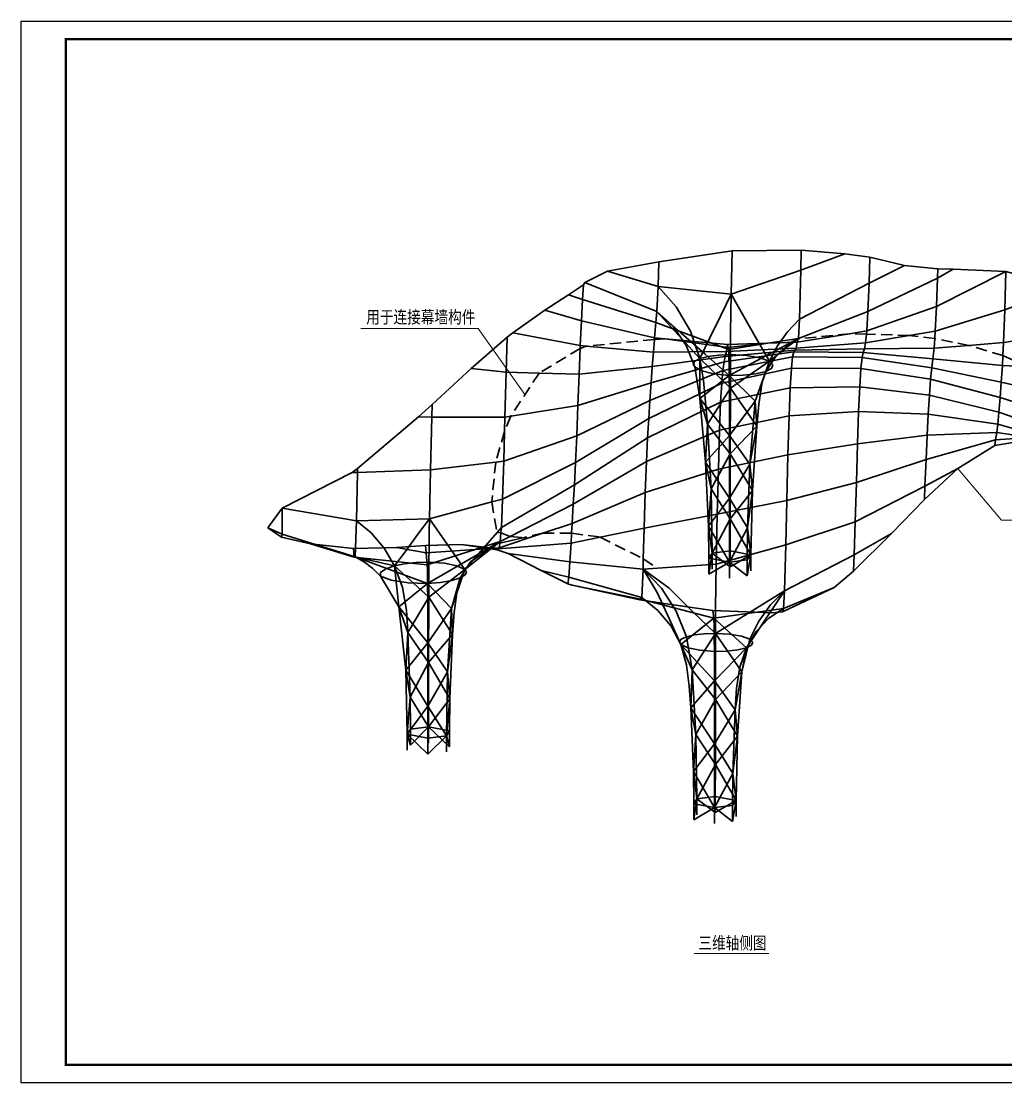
# Model space of a CAD drawing. Header units: millimetres. Extents: x -5285 to 713586, y 0 to 59400.
# Drawn here: x 268426 to 323542, y 0 to 59400 of the extents above; entities that cross this region are included whole.
import ezdxf
from ezdxf.enums import TextEntityAlignment as Align

# ---------------------------------------------------------------- set-up
doc = ezdxf.new("R2010")
doc.units = ezdxf.units.MM
doc.header["$LTSCALE"] = 1000
doc.linetypes.add('HIDDEN', pattern=[0.375, 0.25, -0.125])
for name, color, linetype, lineweight in [('BBEAM', 4, 'Continuous', 30), ('BEAM', 161, 'Continuous', 30), ('BL2', 60, 'Continuous', 30), ('TD-DIM', 7, 'Continuous', 15), ('TD-TEXT', 2, 'Continuous', 15)]:
    doc.layers.add(name, color=color, linetype=linetype, lineweight=lineweight)
doc.layers.add('PUB_TITLE', color=4, linetype='Continuous')
doc.styles.add('TITLE', font='simhei.ttf', dxfattribs={"width": 0.8})

# ---------------------------------------------------------------- blocks, each defined once
blk = doc.blocks.new('A$C6C48201D')
at = {"layer": 'PUB_TITLE'}
blk.add_lwpolyline([(0, -89100), (0, 0), (126150, 0), (126150, -89100)], close=True, dxfattribs=at)
at = {"layer": 'PUB_TITLE', "const_width": 210}
blk.add_lwpolyline([(3750, -87600), (124650, -87600), (124650, -1500), (3750, -1500)], close=True, dxfattribs=at)

msp = doc.modelspace()

# ---------------------------------------------------------------- linework, layer by layer
at = {"layer": 'BBEAM', "extrusion": (-2.68557e-17, 0.967579, 0.252567)}
for p, q in [((304118.6, 45928.4, -45490.5), (308217.1, 46545.6, -47158.9)), ((308164.1, 44132.8, -44218.9), (308217.1, 46545.6, -47158.9)), ((312087.7, 46590, -46683.2), (308217.1, 46545.6, -47158.9)), ((312059.9, 45462.6, -45104.6), (312087.7, 46590, -46683.2)), ((312059.9, 45462.6, -45104.6), (314530.3, 46384.9, -45645.5)), ((314530.3, 46384.9, -45645.5), (312087.7, 46590, -46683.2)), ((314530.3, 46384.9, -45645.5), (315934.4, 46204, -44716.7)), ((304118.6, 45928.4, -45490.5), (301238.5, 45411.6, -41693.7)), ((304073.5, 44563.8, -42812.1), (304118.6, 45928.4, -45490.5)), ((315890.4, 44742.1, -42131.8), (315934.4, 46204, -44716.7)), ((315934.4, 46204, -44716.7), (317878.6, 45723, -42504.9)), ((301238.5, 45411.6, -41693.7), (299985, 44778.8, -37089.4)), ((304073.5, 44563.8, -42812.1), (301238.5, 45411.6, -41693.7)), ((308164.1, 44132.8, -44218.9), (312059.9, 45462.6, -45104.6)), ((311994.6, 42724.6, -41425.7), (312059.9, 45462.6, -45104.6)), ((315890.4, 44742.1, -42131.8), (317878.6, 45723, -42504.9)), ((319740.7, 45536.6, -40099.4), (317878.6, 45723, -42504.9)), ((319655.6, 43430.2, -34920), (323541.5, 45395.8, -35636.4)), ((319720.9, 45017.1, -38899.2), (319740.7, 45536.6, -40099.4)), ((319720.9, 45017.1, -38899.2), (320588.3, 45532.7, -39039.1)), ((319740.7, 45536.6, -40099.4), (320588.3, 45532.7, -39039.1)), ((320588.3, 45532.7, -39039.1), (323541.5, 45395.8, -35636.4)), ((323486.2, 43249, -31806.5), (323541.5, 45395.8, -35636.4)), ((323541.5, 45395.8, -35636.4), (326780.9, 44500.1, -32522.4)), ((299906.9, 44653, -36377.9), (299071.4, 44093.8, -32606.2)), ((299852.4, 43831.9, -32921.7), (299906.9, 44653, -36377.9)), ((299906.9, 44653, -36377.9), (299985, 44778.8, -37089.4)), ((304008.2, 43161.5, -38784.6), (299985, 44778.8, -37089.4)), ((304008.2, 43161.5, -38784.6), (304073.5, 44563.8, -42812.1)), ((308164.1, 44132.8, -44218.9), (304073.5, 44563.8, -42812.1)), ((311994.6, 42724.6, -41425.7), (315890.4, 44742.1, -42131.8)), ((319720.9, 45017.1, -38899.2), (315825.1, 43151.1, -38153.6)), ((315890.4, 44742.1, -42131.8), (315825.1, 43151.1, -38153.6)), ((319720.9, 45017.1, -38899.2), (319655.6, 43430.2, -34920)), ((299071.4, 44093.8, -32606.2), (297738.2, 43240.3, -28034.3)), ((299852.4, 43831.9, -32921.7), (299071.4, 44093.8, -32606.2)), ((323486.2, 43249, -31806.5), (326780.9, 44500.1, -32522.4)), ((299852.4, 43831.9, -32921.7), (299787.1, 42643.9, -28838.3)), ((303943, 42543.8, -34552.3), (299852.4, 43831.9, -32921.7)), ((319655.6, 43430.2, -34920), (315759.9, 42077.7, -34040.3)), ((319655.6, 43430.2, -34920), (319590.4, 42057, -30884.9)), ((297738.2, 43240.3, -28034.3), (295937.4, 41967.3, -23423.9)), ((299787.1, 42643.9, -28838.3), (297738.2, 43240.3, -28034.3)), ((304008.2, 43161.5, -38784.6), (303943, 42543.8, -34552.3)), ((311929.3, 41651.3, -37312.4), (315825.1, 43151.1, -38153.6)), ((315825.1, 43151.1, -38153.6), (315759.9, 42077.7, -34040.3)), ((323486.2, 43249, -31806.5), (319590.4, 42057, -30884.9)), ((323486.2, 43249, -31806.5), (323420.9, 41414.6, -27891.8)), ((299787.1, 42643.9, -28838.3), (299721.9, 41245.7, -24809.8)), ((303877.7, 41677.9, -30384.8), (299787.1, 42643.9, -28838.3)), ((303943, 42543.8, -34552.3), (303877.7, 41677.9, -30384.8)), ((308033.5, 41033.9, -36240.8), (303943, 42543.8, -34552.3)), ((311929.3, 41651.3, -37312.4), (311994.6, 42724.6, -41425.7)), ((295621.4, 41716.8, -22725.2), (293614.6, 39969.5, -18837.5)), ((295566, 39765, -19508.4), (295621.4, 41716.8, -22725.2)), ((295621.4, 41716.8, -22725.2), (295937.4, 41967.3, -23423.9)), ((299721.9, 41245.7, -24809.8), (295937.4, 41967.3, -23423.9)), ((303870.7, 41592.6, -29935.9), (303812.4, 40882.5, -26198.9)), ((303877.7, 41677.9, -30384.8), (303870.7, 41592.6, -29935.9)), ((303877.7, 41677.9, -30384.8), (304481.3, 41623.4, -30590)), ((308008.3, 41139.8, -34516.2), (304481.3, 41623.4, -30590)), ((304481.3, 41623.4, -30590), (307968.3, 41308, -31775.7)), ((311929.3, 41651.3, -37312.4), (311442.4, 41574.1, -37178.4)), ((314785.9, 41916.8, -33774.1), (311864.1, 41433.9, -32975.6)), ((311920, 41620.2, -36692.8), (311864.1, 41433.9, -32975.6)), ((311929.3, 41651.3, -37312.4), (311920, 41620.2, -36692.8)), ((315759.9, 42077.7, -34040.3), (314785.9, 41916.8, -33774.1)), ((315741.2, 41887, -32834.8), (315694.6, 41410, -29821)), ((318129.5, 41814.4, -30485.9), (315694.6, 41410, -29821)), ((315759.9, 42077.7, -34040.3), (315741.2, 41887, -32834.8)), ((319590.4, 42057, -30884.9), (318129.5, 41814.4, -30485.9)), ((319562.4, 41651.9, -29107.7), (319525.1, 41111.7, -26738.1)), ((319590.4, 42057, -30884.9), (319562.4, 41651.9, -29107.7)), ((327316.7, 42028, -28964.4), (323420.9, 41414.6, -27891.8)), ((299715.2, 41083.2, -24404.7), (299656.6, 39650.2, -20832.7)), ((299721.9, 41245.7, -24809.8), (299715.2, 41083.2, -24404.7)), ((300046.3, 41216.9, -24919.9), (299721.9, 41245.7, -24809.8)), ((303812.4, 40882.5, -26198.9), (300046.3, 41216.9, -24919.9)), ((311733.5, 40991.3, -24304.1), (307837.8, 40646, -23161.5)), ((307968.3, 41308, -31775.7), (307903, 40921.8, -27483)), ((311798.8, 41106.7, -28667.5), (307903, 40921.8, -27483)), ((311864.1, 41433.9, -32975.6), (307968.3, 41308, -31775.7)), ((308008.3, 41139.8, -34516.2), (307968.3, 41308, -31775.7)), ((308008.3, 41139.8, -34516.2), (310227.9, 41381.6, -36844.4)), ((308033.5, 41033.9, -36240.8), (308008.3, 41139.8, -34516.2)), ((310227.9, 41381.6, -36844.4), (308033.5, 41033.9, -36240.8)), ((311442.4, 41574.1, -37178.4), (310227.9, 41381.6, -36844.4)), ((311733.5, 40991.3, -24304.1), (311668.3, 40901.8, -19933.9)), ((311798.8, 41106.7, -28667.5), (311733.5, 40991.3, -24304.1)), ((315629.3, 41066, -25517.3), (311733.5, 40991.3, -24304.1)), ((311864.1, 41433.9, -32975.6), (311798.8, 41106.7, -28667.5)), ((315694.6, 41410, -29821), (311798.8, 41106.7, -28667.5)), ((315629.3, 41066, -25517.3), (315564.1, 40861.7, -21177.1)), ((315694.6, 41410, -29821), (315629.3, 41066, -25517.3)), ((319525.1, 41111.7, -26738.1), (315629.3, 41066, -25517.3)), ((319525.1, 41111.7, -26738.1), (319459.8, 40511.1, -22501.4)), ((321473, 41263.2, -27314.9), (319525.1, 41111.7, -26738.1)), ((323420.9, 41414.6, -27891.8), (321473, 41263.2, -27314.9)), ((323420.9, 41414.6, -27891.8), (323383.6, 40688.1, -25570.8)), ((303812.4, 40882.5, -26198.9), (303747.2, 40077.1, -22015.6)), ((303747.2, 40077.1, -22015.6), (307837.8, 40646, -23161.5)), ((303812.4, 40882.5, -26198.9), (307903, 40921.8, -27483)), ((307707.2, 39847.9, -14582.8), (311603, 40622.5, -15613.3)), ((311668.3, 40901.8, -19933.9), (307772.5, 40333.2, -18849.6)), ((307837.8, 40646, -23161.5), (307772.5, 40333.2, -18849.6)), ((307903, 40921.8, -27483), (307837.8, 40646, -23161.5)), ((311603, 40622.5, -15613.3), (311537.7, 39982.5, -11386.8)), ((311603, 40622.5, -15613.3), (311668.3, 40901.8, -19933.9)), ((311603, 40622.5, -15613.3), (315498.8, 40574.7, -16858.5)), ((315564.1, 40861.7, -21177.1), (311668.3, 40901.8, -19933.9)), ((315498.8, 40574.7, -16858.5), (315433.5, 39967.2, -12623.6)), ((315498.8, 40574.7, -16858.5), (315564.1, 40861.7, -21177.1)), ((315498.8, 40574.7, -16858.5), (319394.6, 40014.2, -18237.5)), ((319459.8, 40511.1, -22501.4), (315564.1, 40861.7, -21177.1)), ((319394.6, 40014.2, -18237.5), (319459.8, 40511.1, -22501.4)), ((323355.6, 40143.2, -23830.1), (319459.8, 40511.1, -22501.4)), ((323383.6, 40688.1, -25570.8), (323355.6, 40143.2, -23830.1)), ((291425.6, 37958, -15332.5), (293614.6, 39969.5, -18837.5)), ((295566, 39765, -19508.4), (293614.6, 39969.5, -18837.5)), ((303747.2, 40077.1, -22015.6), (299656.6, 39650.2, -20832.7)), ((303616.6, 38169.5, -13726.5), (307707.2, 39847.9, -14582.8)), ((303681.9, 39162.1, -17860.9), (307772.5, 40333.2, -18849.6)), ((303747.2, 40077.1, -22015.6), (303681.9, 39162.1, -17860.9)), ((311537.7, 39982.5, -11386.8), (307642, 39143, -10373.3)), ((307707.2, 39847.9, -14582.8), (307642, 39143, -10373.3)), ((307707.2, 39847.9, -14582.8), (307772.5, 40333.2, -18849.6)), ((311537.7, 39982.5, -11386.8), (311472.5, 38888.2, -7279)), ((315433.5, 39967.2, -12623.6), (311537.7, 39982.5, -11386.8)), ((315433.5, 39967.2, -12623.6), (315368.3, 38945, -8496.9)), ((319329.3, 39378.8, -14009.9), (315433.5, 39967.2, -12623.6)), ((319394.6, 40014.2, -18237.5), (319329.3, 39378.8, -14009.9)), ((319394.6, 40014.2, -18237.5), (323290.4, 39195.2, -19684)), ((323290.4, 39195.2, -19684), (323355.6, 40143.2, -23830.1)), ((324816.6, 40059.2, -24314.3), (323355.6, 40143.2, -23830.1)), ((295566, 39765, -19508.4), (295500.8, 37252.8, -15770.6)), ((295566, 39765, -19508.4), (297412.5, 39713.2, -20106.2)), ((297412.5, 39713.2, -20106.2), (299656.6, 39650.2, -20832.7)), ((299656.6, 39650.2, -20832.7), (299591.3, 37897.5, -16896.7)), ((319329.3, 39378.8, -14009.9), (319264.1, 38479.7, -9851)), ((323225.1, 38345.1, -15512.4), (319329.3, 39378.8, -14009.9)), ((303681.9, 39162.1, -17860.9), (299591.3, 37897.5, -16896.7)), ((303551.4, 37174.6, -9592.7), (307642, 39143, -10373.3)), ((303681.9, 39162.1, -17860.9), (303616.6, 38169.5, -13726.5)), ((307642, 39143, -10373.3), (307576.7, 38080.3, -6257.1)), ((311472.5, 38888.2, -7279), (307576.7, 38080.3, -6257.1)), ((311472.5, 38888.2, -7279), (311409.8, 37312.5, -3472.5)), ((315368.3, 38945, -8496.9), (311472.5, 38888.2, -7279)), ((315368.3, 38945, -8496.9), (315305.6, 37556.7, -4641.5)), ((319264.1, 38479.7, -9851), (315368.3, 38945, -8496.9)), ((323290.4, 39195.2, -19684), (323225.1, 38345.1, -15512.4)), ((323290.4, 39195.2, -19684), (327186.2, 38339.4, -21140.2)), ((303616.6, 38169.5, -13726.5), (299526.1, 36197.7, -12946.9)), ((303486.1, 36093.3, -5481.4), (307576.7, 38080.3, -6257.1)), ((303616.6, 38169.5, -13726.5), (303551.4, 37174.6, -9592.7)), ((307514, 36511.9, -2448.7), (307576.7, 38080.3, -6257.1)), ((319264.1, 38479.7, -9851), (319201.4, 37420.9, -5909.6)), ((323159.8, 37520.9, -11334.1), (319264.1, 38479.7, -9851)), ((323225.1, 38345.1, -15512.4), (323159.8, 37520.9, -11334.1)), ((327120.9, 37080.5, -17075.3), (323225.1, 38345.1, -15512.4)), ((291425.6, 37958, -15332.5), (290673.3, 37264.3, -14240.1)), ((291410.2, 37246, -14478), (291425.6, 37958, -15332.5)), ((295826.1, 37304.1, -15860.2), (299591.3, 37897.5, -16896.7)), ((299526.1, 36197.7, -12946.9), (299591.3, 37897.5, -16896.7)), ((315305.6, 37556.7, -4641.5), (311409.8, 37312.5, -3472.5)), ((315305.6, 37556.7, -4641.5), (315243, 35755.1, -893.9)), ((319201.4, 37420.9, -5909.6), (315305.6, 37556.7, -4641.5)), ((323159.8, 37520.9, -11334.1), (323097.2, 36859.9, -7288.8)), ((327055.6, 36146.3, -12925.6), (323159.8, 37520.9, -11334.1)), ((287259.1, 34366, -9864.2), (290673.3, 37264.3, -14240.1)), ((291410.2, 37246, -14478), (290673.3, 37264.3, -14240.1)), ((291344.9, 34300.8, -10853.3), (291410.2, 37246, -14478)), ((291410.2, 37246, -14478), (295500.8, 37252.8, -15770.6)), ((295479.4, 36445.8, -14542.7), (295500.8, 37252.8, -15770.6)), ((295500.8, 37252.8, -15770.6), (295826.1, 37304.1, -15860.2)), ((303551.4, 37174.6, -9592.7), (299460.8, 34710.8, -8941.5)), ((303551.4, 37174.6, -9592.7), (303486.1, 36093.3, -5481.4)), ((311409.8, 37312.5, -3472.5), (307514, 36511.9, -2448.7)), ((311409.8, 37312.5, -3472.5), (311347.2, 35144.6, 179.4)), ((319201.4, 37420.9, -5909.6), (319138.7, 36228.6, -2003.1)), ((323097.2, 36859.9, -7288.8), (319201.4, 37420.9, -5909.6)), ((323097.2, 36859.9, -7288.8), (323034.5, 36383.3, -3195.4)), ((326993, 35730.8, -8816.3), (323097.2, 36859.9, -7288.8)), ((295435.5, 34788.3, -12020.4), (295479.4, 36445.8, -14542.7)), ((303423.5, 34758.7, -1612), (307514, 36511.9, -2448.7)), ((307451.4, 34325.9, 1198.4), (307514, 36511.9, -2448.7)), ((323034.5, 36383.3, -3195.4), (319138.7, 36228.6, -2003.1)), ((323034.5, 36383.3, -3195.4), (322971.9, 35968.2, 914)), ((326930.3, 35801.2, -4580.1), (323034.5, 36383.3, -3195.4)), ((295435.5, 34788.3, -12020.4), (299526.1, 36197.7, -12946.9)), ((303486.1, 36093.3, -5481.4), (299395.5, 33459, -4874.7)), ((299526.1, 36197.7, -12946.9), (299460.8, 34710.8, -8941.5)), ((303486.1, 36093.3, -5481.4), (303423.5, 34758.7, -1612)), ((315243, 35755.1, -893.9), (311347.2, 35144.6, 179.4)), ((315243, 35755.1, -893.9), (315180.3, 33582.5, 2756.7)), ((319138.7, 36228.6, -2003.1), (315243, 35755.1, -893.9)), ((319138.7, 36228.6, -2003.1), (319076.1, 34878.2, 1862.2)), ((322971.9, 35968.2, 914), (319076.1, 34878.2, 1862.2)), ((322938.4, 35664.2, 3086.8), (320858.8, 34366.3, 5362.4)), ((322938.4, 35664.2, 3086.8), (326044.5, 36191.4)), ((322971.9, 35968.2, 914), (322938.4, 35664.2, 3086.8)), ((322971.9, 35968.2, 914), (326044.5, 36191.4)), ((311347.2, 35144.6, 179.4), (307451.4, 34325.9, 1198.4)), ((311347.2, 35144.6, 179.4), (311284.5, 32586.4, 3729.4)), ((291344.9, 34300.8, -10853.3), (294992.7, 34735.5, -11894.1)), ((294992.7, 34735.5, -11894.1), (295435.5, 34788.3, -12020.4)), ((295435.5, 34788.3, -12020.4), (295370.2, 32664.4, -8181.3)), ((295370.2, 32664.4, -8181.3), (299460.8, 34710.8, -8941.5)), ((303423.5, 34758.7, -1612), (299332.9, 32378.1, -939.1)), ((299460.8, 34710.8, -8941.5), (299395.5, 33459, -4874.7)), ((303423.5, 34758.7, -1612), (303360.8, 33027.9, 2154)), ((319076.1, 34878.2, 1862.2), (315180.3, 33582.5, 2756.7)), ((319076.1, 34878.2, 1862.2), (319013.4, 33381.5, 5689.3)), ((286956.3, 34140.9, -9506.3), (283028.2, 32153.8, -4409.2)), ((286956.3, 34140.9, -9506.3), (287259.1, 34366, -9864.2)), ((287254.3, 34149.3, -9598.5), (286956.3, 34140.9, -9506.3)), ((287189.1, 31444.8, -5910.9), (287254.3, 34149.3, -9598.5)), ((287254.3, 34149.3, -9598.5), (287259.1, 34366, -9864.2)), ((287254.3, 34149.3, -9598.5), (291344.9, 34300.8, -10853.3)), ((291279.7, 31549.6, -7177.9), (291344.9, 34300.8, -10853.3)), ((303360.8, 33027.9, 2154), (307451.4, 34325.9, 1198.4)), ((307388.7, 31815.7, 4761), (307451.4, 34325.9, 1198.4)), ((318982.6, 32642.7, 7570.9), (320858.8, 34366.3, 5362.4)), ((319013.4, 33381.5, 5689.3), (320858.8, 34366.3, 5362.4)), ((295305, 31065.7, -4205), (299395.5, 33459, -4874.7)), ((299395.5, 33459, -4874.7), (299332.9, 32378.1, -939.1)), ((315180.3, 33582.5, 2756.7), (311284.5, 32586.4, 3729.4)), ((315180.3, 33582.5, 2756.7), (315117.7, 31391.3, 6402.5)), ((319013.4, 33381.5, 5689.3), (315117.7, 31391.3, 6402.5)), ((319013.4, 33381.5, 5689.3), (318982.6, 32642.7, 7570.9)), ((303360.8, 33027.9, 2154), (299270.2, 31303.9, 2998.3)), ((303360.8, 33027.9, 2154), (303298.2, 31041.2, 5853.2)), ((283028.2, 32153.8, -4409.2), (282230, 31061.6, -68.9)), ((283028.2, 32153.8, -4409.2), (283033.2, 30702.5, -416.8)), ((287189.1, 31444.8, -5910.9), (283028.2, 32153.8, -4409.2)), ((291279.7, 31549.6, -7177.9), (294765.3, 32499.5, -8032.9)), ((294765.3, 32499.5, -8032.9), (295370.2, 32664.4, -8181.3)), ((295370.2, 32664.4, -8181.3), (295305, 31065.7, -4205)), ((295804.2, 30568.8, -294.8), (299332.9, 32378.1, -939.1)), ((299332.9, 32378.1, -939.1), (299270.2, 31303.9, 2998.3)), ((311284.5, 32586.4, 3729.4), (307388.7, 31815.7, 4761)), ((311284.5, 32586.4, 3729.4), (311221.9, 30103.1, 7299)), ((318982.6, 32642.7, 7570.9), (317143.3, 30729.1, 9786.7)), ((291279.7, 31549.6, -7177.9), (287189.1, 31444.8, -5910.9)), ((303298.2, 31041.2, 5853.2), (307388.7, 31815.7, 4761)), ((307326.1, 29013.8, 8247.4), (307388.7, 31815.7, 4761)), ((283033.2, 30702.5, -416.8), (282230, 31061.6, -68.9)), ((283003.2, 30528.8, 1561.3), (282230, 31061.6, -68.9)), ((287123.8, 29422.5, -2045.2), (287189.1, 31444.8, -5910.9)), ((295282.2, 30780.8, -2748.7), (295305, 31065.7, -4205)), ((297634, 30758.7, 3373.8), (299270.2, 31303.9, 2998.3)), ((299270.2, 31303.9, 2998.3), (299238.9, 30750.7, 4962.8)), ((303298.2, 31041.2, 5853.2), (300843.8, 30535, 6497.7)), ((303251.2, 29310.8, 8564.8), (303298.2, 31041.2, 5853.2)), ((315117.7, 31391.3, 6402.5), (311221.9, 30103.1, 7299)), ((315117.7, 31391.3, 6402.5), (315055, 29542.8, 10137.8)), ((283033.2, 30702.5, -416.8), (283003.2, 30528.8, 1561.3)), ((283003.2, 30528.8, 1561.3), (284618, 30152.7, 3136.2)), ((287123.8, 29422.5, -2045.2), (283033.2, 30702.5, -416.8)), ((295179.7, 29940.9, 3936.9), (297634, 30758.7, 3373.8)), ((296518.6, 30497.8, 2199.8), (295226.6, 30195.7, 840.1)), ((295242.3, 30280.7, -192.2), (295282.2, 30780.8, -2748.7)), ((295242.3, 30280.7, -192.2), (295804.2, 30568.8, -294.8)), ((299238.9, 30750.7, 4962.8), (299207.6, 30197.5, 6927.3)), ((300843.8, 30535, 6497.7), (299207.6, 30197.5, 6927.3)), ((315015.8, 28627.5, 12538.5), (317143.3, 30729.1, 9786.7)), ((315055, 29542.8, 10137.8), (317143.3, 30729.1, 9786.7)), ((287061.2, 29414.7, 2170.5), (284618, 30152.7, 3136.2)), ((287030.8, 29903.4, 4340), (284618, 30152.7, 3136.2)), ((287030.8, 29903.4, 4340), (289442.4, 29951, 5755)), ((287061.2, 29414.7, 2170.5), (287030.8, 29903.4, 4340)), ((291063.7, 30071.1, 6973), (289442.4, 29951, 5755)), ((291089.1, 29660.5, 5158.1), (289442.4, 29951, 5755)), ((291063.7, 30071.1, 6973), (293079.2, 30128, 8848.3)), ((291089.1, 29660.5, 5158.1), (291063.7, 30071.1, 6973)), ((291089.1, 29660.5, 5158.1), (295179.7, 29940.9, 3936.9)), ((295242.3, 30280.7, -192.2), (291151.7, 28989.7, 765.2)), ((295117, 29877, 8138), (293079.2, 30128, 8848.3)), ((295071.2, 29822.1, 11209.1), (293079.2, 30128, 8848.3)), ((295117, 29877, 8138), (295071.2, 29822.1, 11209.1)), ((295071.2, 29822.1, 11209.1), (295690.2, 29614, 12085.9)), ((295117, 29877, 8138), (299207.6, 30197.5, 6927.3)), ((295179.7, 29940.9, 3936.9), (295117, 29877, 8138)), ((295226.6, 30195.7, 840.1), (295179.7, 29940.9, 3936.9)), ((295242.3, 30280.7, -192.2), (295226.6, 30195.7, 840.1)), ((299207.6, 30197.5, 6927.3), (299144.9, 29142.4, 10869.7)), ((307326.1, 29013.8, 8247.4), (311221.9, 30103.1, 7299)), ((311159.2, 27529.5, 10845), (311221.9, 30103.1, 7299)), ((287123.8, 29422.5, -2045.2), (287061.2, 29414.7, 2170.5)), ((291151.7, 28989.7, 765.2), (287061.2, 29414.7, 2170.5)), ((291151.7, 28989.7, 765.2), (291089.1, 29660.5, 5158.1)), ((299144.9, 29142.4, 10869.7), (295690.2, 29614, 12085.9)), ((297534.9, 28658, 15450.7), (295690.2, 29614, 12085.9)), ((299144.9, 29142.4, 10869.7), (299082.3, 28283, 14863.1)), ((303235.5, 28734, 9468.7), (299144.9, 29142.4, 10869.7)), ((303235.5, 28734, 9468.7), (303251.2, 29310.8, 8564.8)), ((311159.2, 27529.5, 10845), (315055, 29542.8, 10137.8)), ((315055, 29542.8, 10137.8), (315015.8, 28627.5, 12538.5)), ((299082.3, 28283, 14863.1), (297534.9, 28658, 15450.7)), ((299025.2, 27913, 18607.8), (297534.9, 28658, 15450.7)), ((303235.5, 28734, 9468.7), (303172.9, 27149.8, 13273)), ((303235.5, 28734, 9468.7), (304053.6, 28790, 9224.5)), ((304053.6, 28790, 9224.5), (307326.1, 29013.8, 8247.4)), ((313940.1, 27715.5, 14211.6), (315015.8, 28627.5, 12538.5)), ((299082.3, 28283, 14863.1), (299025.2, 27913, 18607.8)), ((303172.9, 27149.8, 13273), (299082.3, 28283, 14863.1)), ((299272.5, 27834.9, 18883.9), (299025.2, 27913, 18607.8)), ((303110.2, 27060.3, 17467.4), (299272.5, 27834.9, 18883.9)), ((303058.6, 27029.1, 20934.6), (299272.5, 27834.9, 18883.9)), ((313940.1, 27715.5, 14211.6), (311039, 26355.6, 18631.9)), ((311096.6, 26540.8, 14804.7), (313940.1, 27715.5, 14211.6)), ((311159.2, 27529.5, 10845), (311096.6, 26540.8, 14804.7)), ((303110.2, 27060.3, 17467.4), (303058.6, 27029.1, 20934.6)), ((303058.6, 27029.1, 20934.6), (304542.6, 26790.6, 21141.7)), ((303172.9, 27149.8, 13273), (303110.2, 27060.3, 17467.4)), ((307200.8, 25992.7, 15894.3), (303110.2, 27060.3, 17467.4)), ((307138.1, 26433.3, 20227.1), (304542.6, 26790.6, 21141.7)), ((304542.6, 26790.6, 21141.7), (307128.6, 26433.7, 20868.1)), ((307138.1, 26433.3, 20227.1), (307128.6, 26433.7, 20868.1)), ((310445, 26291.3, 19143.7), (307128.6, 26433.7, 20868.1)), ((307138.1, 26433.3, 20227.1), (310445, 26291.3, 19143.7)), ((307200.8, 25992.7, 15894.3), (307138.1, 26433.3, 20227.1)), ((307200.8, 25992.7, 15894.3), (311096.6, 26540.8, 14804.7)), ((310445, 26291.3, 19143.7), (311039, 26355.6, 18631.9)), ((311096.6, 26540.8, 14804.7), (311039, 26355.6, 18631.9))]:
    msp.add_line(p, q, dxfattribs=at)
at = {"layer": 'BBEAM', "linetype": 'HIDDEN', "ltscale": 2.5, "extrusion": (-2.68557e-17, 0.967579, 0.252567)}
for p, q in [((303870.7, 41592.6, -29935.9), (300046.3, 41216.9, -24919.9)), ((304481.3, 41623.4, -30590), (303870.7, 41592.6, -29935.9)), ((311920, 41620.2, -36692.8), (311442.4, 41574.1, -37178.4)), ((314785.9, 41916.8, -33774.1), (311920, 41620.2, -36692.8)), ((315741.2, 41887, -32834.8), (314785.9, 41916.8, -33774.1)), ((318129.5, 41814.4, -30485.9), (315741.2, 41887, -32834.8)), ((319562.4, 41651.9, -29107.7), (318129.5, 41814.4, -30485.9)), ((321473, 41263.2, -27314.9), (319562.4, 41651.9, -29107.7)), ((299715.2, 41083.2, -24404.7), (297412.5, 39713.2, -20106.2)), ((300046.3, 41216.9, -24919.9), (299715.2, 41083.2, -24404.7)), ((323383.6, 40688.1, -25570.8), (321473, 41263.2, -27314.9)), ((324816.6, 40059.2, -24314.3), (323383.6, 40688.1, -25570.8)), ((297412.5, 39713.2, -20106.2), (295826.1, 37304.1, -15860.2)), ((295826.1, 37304.1, -15860.2), (295479.4, 36445.8, -14542.7)), ((295479.4, 36445.8, -14542.7), (294992.7, 34735.5, -11894.1)), ((294992.7, 34735.5, -11894.1), (294765.3, 32499.5, -8032.9)), ((294765.3, 32499.5, -8032.9), (295063.6, 30788.4, -4201.1)), ((295063.6, 30788.4, -4201.1), (295282.2, 30780.8, -2748.7)), ((295282.2, 30780.8, -2748.7), (295804.2, 30568.8, -294.8)), ((295804.2, 30568.8, -294.8), (296518.6, 30497.8, 2199.8)), ((297634, 30758.7, 3373.8), (296518.6, 30497.8, 2199.8)), ((297634, 30758.7, 3373.8), (299238.9, 30750.7, 4962.8)), ((299238.9, 30750.7, 4962.8), (300843.8, 30535, 6497.7)), ((300843.8, 30535, 6497.7), (303251.2, 29310.8, 8564.8)), ((303251.2, 29310.8, 8564.8), (304053.6, 28790, 9224.5))]:
    msp.add_line(p, q, dxfattribs=at)
at = {"layer": 'BEAM', "extrusion": (-2.68557e-17, 0.967579, 0.252567)}
for p, q in [((305098.8, 43423.3, -42320.4), (304073.5, 44563.8, -42812.1)), ((308164.1, 44132.8, -44218.9), (308150.5, 43094.5, -43575.7)), ((305897.6, 42048.6, -42064.2), (305098.8, 43423.3, -42320.4)), ((304008.2, 43161.5, -38784.6), (304938.4, 42304.8, -39302.6)), ((308139.6, 41953.9, -43138.6), (308150.5, 43094.5, -43575.7)), ((305654.8, 41254.3, -39803.4), (304938.4, 42304.8, -39302.6)), ((311994.6, 42724.6, -41425.7), (311323.7, 42023.9, -41396.3)), ((306421.9, 40525.8, -42058), (305897.6, 42048.6, -42064.2)), ((308131.7, 40751.6, -42923), (308139.6, 41953.9, -43138.6)), ((311323.7, 42023.9, -41396.3), (310756.7, 41236.7, -41422.4)), ((311929.3, 41651.3, -37312.4), (311221.6, 41188.7, -38017.1)), ((306126.8, 40057.8, -40265.1), (305654.8, 41254.3, -39803.4)), ((308043.8, 40648.4, -37030.5), (308033.5, 41033.9, -36240.8)), ((310306, 40381, -41503.2), (310756.7, 41236.7, -41422.4)), ((310607, 40567.7, -38686.4), (311221.6, 41188.7, -38017.1)), ((306421.9, 40525.8, -42058), (306622.1, 39305.2, -42222.5)), ((308052.7, 40159.2, -37760.4), (308043.8, 40648.4, -37030.5)), ((308131.7, 40751.6, -42923), (308125.9, 38862.6, -43024.2)), ((310103.2, 39806.1, -39300.8), (310607, 40567.7, -38686.4)), ((306126.8, 40057.8, -40265.1), (306411.9, 38286.6, -40817.7)), ((308060.2, 39575.4, -38417.2), (308052.7, 40159.2, -37760.4)), ((310103.2, 39806.1, -39300.8), (309514.5, 38131.6, -40223.7)), ((310306, 40381, -41503.2), (309907.7, 39194.1, -41686.9)), ((306739.5, 38082.5, -42451.3), (306622.1, 39305.2, -42222.5)), ((308060.2, 39575.4, -38417.2), (308068.3, 38573.6, -39222.6)), ((308125.9, 38862.6, -43024.2), (308120.6, 35189.6, -43628.8)), ((309907.7, 39194.1, -41686.9), (309721.4, 37969.3, -41947.7)), ((306411.9, 38286.6, -40817.7), (306739.6, 34725.5, -41850.9)), ((306839.9, 36860.7, -42692.9), (306739.5, 38082.5, -42451.3)), ((308072.7, 37433.8, -39816.9), (308068.3, 38573.6, -39222.6)), ((309514.5, 38131.6, -40223.7), (309209.7, 34606.6, -41395.4)), ((308074.7, 36227.4, -40266.7), (308072.7, 37433.8, -39816.9)), ((309721.4, 37969.3, -41947.7), (309599.9, 36739.9, -42230.2)), ((306839.9, 36860.7, -42692.9), (307042.6, 33236.2, -43482.9)), ((309599.9, 36739.9, -42230.2), (309358.1, 33134.8, -43094.7)), ((308074.7, 36227.4, -40266.7), (308078.6, 32704.8, -41447.5)), ((308120.6, 35189.6, -43628.8), (308118.1, 31561.1, -44403.8)), ((306739.6, 34725.5, -41850.9), (306898.9, 31151.4, -42834.3)), ((309209.7, 34606.6, -41395.4), (309079.5, 31046.5, -42432.1)), ((307042.6, 33236.2, -43482.9), (307109, 29637.3, -44371.3)), ((308078.6, 32704.8, -41447.5), (308079.9, 29139.3, -42463.7)), ((309358.1, 33134.8, -43094.7), (309279, 29542.3, -44007.4)), ((291279.7, 31549.6, -7177.9), (291267.8, 30829.6, -6571.1)), ((308118.1, 31561.1, -44403.8), (308117.8, 29762.7, -44851.9)), ((287189.1, 31444.8, -5910.9), (288021.3, 30769, -5446.5)), ((295063.6, 30788.4, -4201.1), (295305, 31065.7, -4205)), ((306898.9, 31151.4, -42834.3), (306918.6, 29359.8, -43308.2)), ((309079.5, 31046.5, -42432.1), (309063.4, 29256.5, -42912.6)), ((288021.3, 30769, -5446.5), (288744.3, 29914, -5113.1)), ((291257.6, 30017.4, -6094.9), (291267.8, 30829.6, -6571.1)), ((293263.9, 28720.8, -4171.3), (295063.6, 30788.4, -4201.1)), ((289325.2, 28917.8, -4925.9), (288744.3, 29914, -5113.1)), ((291249.3, 29136.3, -5762.9), (291257.6, 30017.4, -6094.9)), ((295242.3, 30280.7, -192.2), (293577.7, 29152, -1695)), ((308117.8, 29762.7, -44851.9), (308117.8, 28866.1, -45086)), ((287123.8, 29422.5, -2045.2), (287642.1, 29127.1, -2286.3)), ((288118.5, 28770, -2530.3), (287642.1, 29127.1, -2286.3)), ((291249.3, 29136.3, -5762.9), (291238.8, 27170.9, -5571.4)), ((293577.7, 29152, -1695), (292993.5, 28246.8, -2355.3)), ((306918.6, 29359.8, -43308.2), (306918.6, 28463.2, -43542.2)), ((307109, 29637.3, -44371.3), (307109, 28740.7, -44605.3)), ((308079.9, 29139.3, -42463.7), (308079.9, 28242.7, -42697.7)), ((309063.4, 29256.5, -42912.6), (309063.4, 28359.9, -43146.7)), ((309279, 29542.3, -44007.4), (309279, 28645.7, -44241.5)), ((288546.5, 28356, -2773.8), (288118.5, 28770, -2530.3)), ((289325.2, 28917.8, -4925.9), (289771.1, 27709.7, -4897.9)), ((291151.7, 28989.7, 765.2), (291160.9, 28724.1, 80)), ((291160.9, 28724.1, 80), (291169.1, 28370, -564)), ((293263.9, 28720.8, -4171.3), (292838.9, 27540.2, -4345)), ((303235.5, 28734, 9468.7), (304265.4, 27679.8, 9941)), ((307326.1, 29013.8, 8247.4), (307310.9, 27825.8, 8958.4)), ((288546.5, 28356, -2773.8), (289556.7, 26640.9, -3541.2)), ((291176.2, 27933.6, -1155.4), (291169.1, 28370, -564)), ((291176.2, 27933.6, -1155.4), (291185.7, 26980.8, -2044.6)), ((292993.5, 28246.8, -2355.3), (292504.9, 26540.2, -3155.3)), ((289771.1, 27709.7, -4897.9), (289994.4, 26450.8, -5054.6)), ((292665.8, 26312.9, -4610.6), (292838.9, 27540.2, -4345)), ((305089.1, 26396.3, 10203.8), (304265.4, 27679.8, 9941)), ((307310.9, 27825.8, 8958.4), (307299.3, 26513.9, 9400.8)), ((311159.2, 27529.5, 10845), (310367.7, 26735.6, 10888.2)), ((291185.7, 26980.8, -2044.6), (291190.9, 25848, -2688.9)), ((291238.8, 27170.9, -5571.4), (291234.6, 23515.3, -6242.6)), ((304068.9, 26435, 12802.9), (303172.9, 27149.8, 13273)), ((310367.7, 26735.6, 10888.2), (309713.3, 25824.9, 10857.6)), ((289556.7, 26640.9, -3541.2), (289955.1, 23085.3, -4595.3)), ((289994.4, 26450.8, -5054.6), (290074.4, 25190.4, -5322)), ((292292.2, 22991.5, -4236), (292504.9, 26540.2, -3155.3)), ((292573.6, 25081, -4903), (292665.8, 26312.9, -4610.6)), ((304801.1, 25549.4, 12340), (304068.9, 26435, 12802.9)), ((305660, 24958.3, 10242.8), (305089.1, 26396.3, 10203.8)), ((307291.6, 25137.9, 9554.7), (307299.3, 26513.9, 9400.8)), ((310272.9, 26001.1, 14022.4), (311096.6, 26540.8, 14804.7)), ((291190.9, 25848, -2688.9), (291192.6, 24616.9, -3125)), ((305343, 24525.4, 11901.2), (304801.1, 25549.4, 12340)), ((307200.8, 25992.7, 15894.3), (307212.8, 25513.7, 14961.3)), ((309713.3, 25824.9, 10857.6), (309215.5, 24824.9, 10754)), ((309576.2, 25257.2, 13285.6), (310272.9, 26001.1, 14022.4)), ((290074.4, 25190.4, -5322), (290208, 21578.9, -6161.8)), ((292573.6, 25081, -4903), (292414.3, 21482.3, -5791.9)), ((305660, 24958.3, 10242.8), (305978.7, 23108.6, 9991.3)), ((307212.8, 25513.7, 14961.3), (307222.9, 24889.7, 14118.2)), ((307291.6, 25137.9, 9554.7), (307288.5, 23899.6, 9445.4)), ((309032.8, 24337.2, 12622.4), (309576.2, 25257.2, 13285.6)), ((291192.6, 24616.9, -3125), (291195.1, 21072.6, -4222.4)), ((305343, 24525.4, 11901.2), (305677.7, 23385.3, 11497.7)), ((307222.9, 24889.7, 14118.2), (307230.8, 24137.6, 13387.1)), ((309215.5, 24824.9, 10754), (308764.9, 22996.8, 10419.5)), ((307230.8, 24137.6, 13387.1), (307239.2, 22482.2, 12391)), ((307288.5, 23899.6, 9445.4), (307286.7, 22671.3, 9243.1)), ((309032.8, 24337.2, 12622.4), (308659.4, 23262.9, 12051.1)), ((291234.6, 23515.3, -6242.6), (291233.3, 19908, -7098.7)), ((305813, 22187.9, 11142.4), (305677.7, 23385.3, 11497.7)), ((308476.1, 22086.5, 11601.3), (308659.4, 23262.9, 12051.1)), ((289955.1, 23085.3, -4595.3), (290034.2, 19505, -5554.9)), ((292292.2, 22991.5, -4236), (292224.5, 19417.1, -5218.2)), ((305978.7, 23108.6, 9991.3), (306185.6, 19485.5, 9195.7)), ((307286.7, 22671.3, 9243.1), (307285.2, 21446.5, 9020.9)), ((308522.8, 19391.7, 9555), (308764.9, 22996.8, 10419.5)), ((305904.2, 20982.4, 10798.8), (305813, 22187.9, 11142.4)), ((307243.2, 18961.7, 11202.3), (307239.2, 22482.2, 12391)), ((308398.7, 20871.4, 11223.9), (308476.1, 22086.5, 11601.3)), ((290208, 21578.9, -6161.8), (290224.6, 19782.5, -6618)), ((292414.3, 21482.3, -5791.9), (292394.6, 19687.6, -6254.2)), ((307285.2, 21446.5, 9020.9), (307282.7, 17818, 8245.9)), ((291195.1, 21072.6, -4222.4), (291195.4, 19284.6, -4710.4)), ((305904.2, 20982.4, 10798.8), (306063.5, 17408.3, 9815.5)), ((308398.7, 20871.4, 11223.9), (308265.7, 17310.4, 10190.7)), ((290224.6, 19782.5, -6618), (290224.6, 18885.9, -6852.1)), ((291233.3, 19908, -7098.7), (291233.3, 19011.4, -7332.7)), ((292394.6, 19687.6, -6254.2), (292394.6, 18791, -6488.2)), ((290034.2, 19505, -5554.9), (290034.2, 18608.4, -5789)), ((291195.4, 19284.6, -4710.4), (291195.4, 18388, -4944.4)), ((292224.5, 19417.1, -5218.2), (292224.5, 18520.5, -5452.2)), ((306185.6, 19485.5, 9195.7), (306253.3, 15887, 8305.6)), ((308522.8, 19391.7, 9555), (308443.6, 15799.1, 8642.3)), ((307243.2, 18961.7, 11202.3), (307244.5, 15396.2, 10186.1)), ((306063.5, 17408.3, 9815.5), (306083.2, 15616.6, 9341.6)), ((307282.7, 17818, 8245.9), (307282.4, 16019.6, 7797.8)), ((308265.7, 17310.4, 10190.7), (308249.2, 15520.3, 9710.6)), ((306083.2, 15616.6, 9341.6), (306083.2, 14720, 9107.5)), ((306253.3, 15887, 8305.6), (306253.3, 14990.4, 8071.5)), ((307282.4, 16019.6, 7797.8), (307282.4, 15123, 7563.7)), ((308249.2, 15520.3, 9710.6), (308249.2, 14623.7, 9476.6)), ((308443.6, 15799.1, 8642.3), (308443.6, 14902.5, 8408.3)), ((307244.5, 15396.2, 10186.1), (307244.5, 14499.6, 9952))]:
    msp.add_line(p, q, dxfattribs=at)
at = {"layer": 'BL2', "extrusion": (-2.68557e-17, 0.967579, 0.252567)}
for p, q in [((308164.1, 44132.8, -44218.9), (307583.3, 42930.5, -43498.6)), ((308164.1, 44132.8, -44218.9), (308878, 42882.2, -43313.7)), ((304008.2, 43161.5, -38784.6), (304812.8, 42283, -39875.7)), ((304008.2, 43161.5, -38784.6), (305358.9, 41966.2, -38662.1)), ((307002.6, 41728.1, -42778.3), (307583.3, 42930.5, -43498.6)), ((308878, 42882.2, -43313.7), (309592, 41631.6, -42408.4)), ((304812.8, 42283, -39875.7), (305617.3, 41404.4, -40966.9)), ((306709.6, 40770.8, -38539.7), (305358.9, 41966.2, -38662.1)), ((306421.9, 40525.8, -42058), (307002.6, 41728.1, -42778.3)), ((309592, 41631.6, -42408.4), (310306, 40381, -41503.2)), ((311929.3, 41651.3, -37312.4), (310639.6, 40959.3, -37680.6)), ((311929.3, 41651.3, -37312.4), (311388.2, 41227.8, -38709.3)), ((306421.9, 40525.8, -42058), (305617.3, 41404.4, -40966.9)), ((310847.1, 40804.4, -40106.2), (311388.2, 41227.8, -38709.3)), ((306421.9, 40525.8, -42058), (306141.9, 40379.8, -41498.6)), ((306421.9, 40525.8, -42058), (306411.9, 38286.6, -40817.7)), ((306421.9, 40525.8, -42058), (306889.9, 40644.6, -42513.2)), ((306421.9, 40525.8, -42058), (308125.9, 38862.6, -43024.2)), ((308060.2, 39575.4, -38417.2), (306709.6, 40770.8, -38539.7)), ((307478.3, 40722.3, -42810.8), (306889.9, 40644.6, -42513.2)), ((308131.7, 40751.6, -42923), (307478.3, 40722.3, -42810.8)), ((308131.7, 40751.6, -42923), (309026, 40702.5, -42734.9)), ((309781.3, 40570.9, -42231), (309026, 40702.5, -42734.9)), ((310639.6, 40959.3, -37680.6), (309349.9, 40267.4, -38048.9)), ((310306, 40381, -41503.2), (309781.3, 40570.9, -42231)), ((310306, 40381, -41503.2), (310847.1, 40804.4, -40106.2)), ((306141.9, 40379.8, -41498.6), (306047.9, 40219.1, -40883)), ((306126.8, 40057.8, -40265.1), (306047.9, 40219.1, -40883)), ((306126.8, 40057.8, -40265.1), (306520.9, 39838.9, -39426.4)), ((306520.9, 39838.9, -39426.4), (307183.3, 39666.2, -38765.2)), ((308060.2, 39575.4, -38417.2), (309349.9, 40267.4, -38048.9)), ((310306, 40381, -41503.2), (308125.9, 38862.6, -43024.2)), ((310306, 40381, -41503.2), (309514.5, 38131.6, -40223.7)), ((310103.2, 39806.1, -39300.8), (309541.9, 39670.4, -38781.1)), ((310103.2, 39806.1, -39300.8), (310436.7, 39987.4, -39995.7)), ((310306, 40381, -41503.2), (310501.9, 40187, -40760)), ((310436.7, 39987.4, -39995.7), (310501.9, 40187, -40760)), ((308060.2, 39575.4, -38417.2), (306411.9, 38286.6, -40817.7)), ((308060.2, 39575.4, -38417.2), (307183.3, 39666.2, -38765.2)), ((308060.2, 39575.4, -38417.2), (308834.3, 39589.1, -38469.4)), ((308060.2, 39575.4, -38417.2), (309514.5, 38131.6, -40223.7)), ((308834.3, 39589.1, -38469.4), (309541.9, 39670.4, -38781.1)), ((306839.9, 36860.7, -42692.9), (308125.9, 38862.6, -43024.2)), ((309599.9, 36739.9, -42230.2), (308125.9, 38862.6, -43024.2)), ((306839.9, 36860.7, -42692.9), (306411.9, 38286.6, -40817.7)), ((308074.7, 36227.4, -40266.7), (306411.9, 38286.6, -40817.7)), ((308074.7, 36227.4, -40266.7), (309514.5, 38131.6, -40223.7)), ((309599.9, 36739.9, -42230.2), (309514.5, 38131.6, -40223.7)), ((306839.9, 36860.7, -42692.9), (306739.6, 34725.5, -41850.9)), ((306839.9, 36860.7, -42692.9), (308120.6, 35189.6, -43628.8)), ((309599.9, 36739.9, -42230.2), (308120.6, 35189.6, -43628.8)), ((309599.9, 36739.9, -42230.2), (309209.7, 34606.6, -41395.4)), ((308074.7, 36227.4, -40266.7), (306739.6, 34725.5, -41850.9)), ((308074.7, 36227.4, -40266.7), (309209.7, 34606.6, -41395.4)), ((307042.6, 33236.2, -43482.9), (308120.6, 35189.6, -43628.8)), ((309358.1, 33134.8, -43094.7), (308120.6, 35189.6, -43628.8)), ((306739.6, 34725.5, -41850.9), (308078.6, 32704.8, -41447.5)), ((307042.6, 33236.2, -43482.9), (306739.6, 34725.5, -41850.9)), ((309209.7, 34606.6, -41395.4), (308078.6, 32704.8, -41447.5)), ((309209.7, 34606.6, -41395.4), (309358.1, 33134.8, -43094.7)), ((307042.6, 33236.2, -43482.9), (306898.9, 31151.4, -42834.3)), ((306898.9, 31151.4, -42834.3), (308078.6, 32704.8, -41447.5)), ((307042.6, 33236.2, -43482.9), (308118.1, 31561.1, -44403.8)), ((309079.5, 31046.5, -42432.1), (308078.6, 32704.8, -41447.5)), ((309358.1, 33134.8, -43094.7), (308118.1, 31561.1, -44403.8)), ((309079.5, 31046.5, -42432.1), (309358.1, 33134.8, -43094.7)), ((291279.7, 31549.6, -7177.9), (290635.1, 30695.8, -6393.5)), ((293263.9, 28720.8, -4171.3), (291279.7, 31549.6, -7177.9)), ((307109, 29637.3, -44371.3), (308118.1, 31561.1, -44403.8)), ((309279, 29542.3, -44007.4), (308118.1, 31561.1, -44403.8)), ((306898.9, 31151.4, -42834.3), (308079.9, 29139.3, -42463.7)), ((307109, 29637.3, -44371.3), (306898.9, 31151.4, -42834.3)), ((309079.5, 31046.5, -42432.1), (308079.9, 29139.3, -42463.7)), ((309079.5, 31046.5, -42432.1), (309279, 29542.3, -44007.4)), ((289969, 29785.4, -5694.2), (290635.1, 30695.8, -6393.5)), ((289325.2, 28917.8, -4925.9), (289969, 29785.4, -5694.2)), ((295242.3, 30280.7, -192.2), (291176.2, 27933.6, -1155.4)), ((293263.9, 28720.8, -4171.3), (295242.3, 30280.7, -192.2)), ((308117.8, 29762.7, -44851.9), (307109, 29637.3, -44371.3)), ((309279, 29542.3, -44007.4), (308117.8, 29762.7, -44851.9)), ((287123.8, 29422.5, -2045.2), (289325.2, 28917.8, -4925.9)), ((291176.2, 27933.6, -1155.4), (287123.8, 29422.5, -2045.2)), ((290531.3, 29115.7, -5684.1), (289878.7, 29036.2, -5379.7)), ((291249.3, 29136.3, -5762.9), (290531.3, 29115.7, -5684.1)), ((291249.3, 29136.3, -5762.9), (292112.1, 29065.9, -5493.1)), ((307109, 29637.3, -44371.3), (306918.6, 29359.8, -43308.2)), ((306918.6, 29359.8, -43308.2), (308079.9, 29139.3, -42463.7)), ((308079.9, 29139.3, -42463.7), (309063.4, 29256.5, -42912.6)), ((309063.4, 29256.5, -42912.6), (309279, 29542.3, -44007.4)), ((288835.7, 28752.6, -4293.1), (288537.5, 28560.9, -3558.7)), ((288546.5, 28356, -2773.8), (288537.5, 28560.9, -3558.7)), ((289325.2, 28917.8, -4925.9), (288835.7, 28752.6, -4293.1)), ((289325.2, 28917.8, -4925.9), (289878.7, 29036.2, -5379.7)), ((289325.2, 28917.8, -4925.9), (291238.8, 27170.9, -5571.4)), ((289325.2, 28917.8, -4925.9), (289556.7, 26640.9, -3541.2)), ((293263.9, 28720.8, -4171.3), (291238.8, 27170.9, -5571.4)), ((292814.3, 28920, -4934.1), (292112.1, 29065.9, -5493.1)), ((293263.9, 28720.8, -4171.3), (292504.9, 26540.2, -3155.3)), ((293263.9, 28720.8, -4171.3), (292814.3, 28920, -4934.1)), ((293253.4, 28397, -2930.8), (293354.9, 28558.8, -3550.6)), ((293263.9, 28720.8, -4171.3), (293354.9, 28558.8, -3550.6)), ((303235.5, 28734, 9468.7), (304690.2, 27670.9, 9693.6)), ((303235.5, 28734, 9468.7), (304034.6, 27439.2, 10371.3)), ((288546.5, 28356, -2773.8), (289139.7, 28122.1, -1877.7)), ((289139.7, 28122.1, -1877.7), (290083.8, 27975.8, -1317)), ((291176.2, 27933.6, -1155.4), (289556.7, 26640.9, -3541.2)), ((291176.2, 27933.6, -1155.4), (290083.8, 27975.8, -1317)), ((291176.2, 27933.6, -1155.4), (291904.5, 27985.7, -1355.2)), ((291176.2, 27933.6, -1155.4), (292504.9, 26540.2, -3155.3)), ((291904.5, 27985.7, -1355.2), (292524.1, 28096.2, -1778.2)), ((292993.5, 28246.8, -2355.3), (292524.1, 28096.2, -1778.2)), ((292993.5, 28246.8, -2355.3), (293253.4, 28397, -2930.8)), ((304703, 25975.5, 11111.8), (304034.6, 27439.2, 10371.3)), ((304690.2, 27670.9, 9693.6), (305986.9, 26397.3, 9690.1)), ((307291.6, 25137.9, 9554.7), (311159.2, 27529.5, 10845)), ((309032.8, 24337.2, 12622.4), (311159.2, 27529.5, 10845)), ((290074.4, 25190.4, -5322), (291238.8, 27170.9, -5571.4)), ((292573.6, 25081, -4903), (291238.8, 27170.9, -5571.4)), ((291192.6, 24616.9, -3125), (289556.7, 26640.9, -3541.2)), ((290074.4, 25190.4, -5322), (289556.7, 26640.9, -3541.2)), ((291192.6, 24616.9, -3125), (292504.9, 26540.2, -3155.3)), ((292573.6, 25081, -4903), (292504.9, 26540.2, -3155.3)), ((305986.9, 26397.3, 9690.1), (307291.6, 25137.9, 9554.7)), ((305343, 24525.4, 11901.2), (304703, 25975.5, 11111.8)), ((307200.8, 25992.7, 15894.3), (305343, 24525.4, 11901.2)), ((309032.8, 24337.2, 12622.4), (307200.8, 25992.7, 15894.3)), ((290074.4, 25190.4, -5322), (289955.1, 23085.3, -4595.3)), ((290074.4, 25190.4, -5322), (291234.6, 23515.3, -6242.6)), ((292573.6, 25081, -4903), (291234.6, 23515.3, -6242.6)), ((292573.6, 25081, -4903), (292292.2, 22991.5, -4236)), ((305660, 24958.3, 10242.8), (305375, 24825, 10753.4)), ((305660, 24958.3, 10242.8), (306118.7, 25060.5, 9851.3)), ((307291.6, 25137.9, 9554.7), (305978.7, 23108.6, 9991.3)), ((306682.7, 25120.9, 9620), (306118.7, 25060.5, 9851.3)), ((307291.6, 25137.9, 9554.7), (306682.7, 25120.9, 9620)), ((307291.6, 25137.9, 9554.7), (308764.9, 22996.8, 10419.5)), ((307291.6, 25137.9, 9554.7), (308070.9, 25094.8, 9719.8)), ((308745.4, 24987.2, 10132.1), (308070.9, 25094.8, 9719.8)), ((309215.5, 24824.9, 10754), (308745.4, 24987.2, 10132.1)), ((291192.6, 24616.9, -3125), (289955.1, 23085.3, -4595.3)), ((291192.6, 24616.9, -3125), (292292.2, 22991.5, -4236)), ((305268.3, 24675.8, 11325), (305375, 24825, 10753.4)), ((305343, 24525.4, 11901.2), (305268.3, 24675.8, 11325)), ((305343, 24525.4, 11901.2), (305752.8, 24336.8, 12623.9)), ((305343, 24525.4, 11901.2), (305978.7, 23108.6, 9991.3)), ((305343, 24525.4, 11901.2), (307239.2, 22482.2, 12391)), ((309032.8, 24337.2, 12622.4), (309314, 24491.1, 12032.6)), ((309215.5, 24824.9, 10754), (309375.5, 24660.1, 11385.1)), ((309314, 24491.1, 12032.6), (309375.5, 24660.1, 11385.1)), ((305752.8, 24336.8, 12623.9), (306416.5, 24201.3, 13143)), ((307230.8, 24137.6, 13387.1), (306416.5, 24201.3, 13143)), ((307230.8, 24137.6, 13387.1), (307910.8, 24151, 13335.8)), ((309032.8, 24337.2, 12622.4), (307239.2, 22482.2, 12391)), ((307910.8, 24151, 13335.8), (308537.3, 24219.1, 13074.7)), ((309032.8, 24337.2, 12622.4), (308537.3, 24219.1, 13074.7)), ((309032.8, 24337.2, 12622.4), (308764.9, 22996.8, 10419.5)), ((290208, 21578.9, -6161.8), (291234.6, 23515.3, -6242.6)), ((291234.6, 23515.3, -6242.6), (292414.3, 21482.3, -5791.9)), ((290208, 21578.9, -6161.8), (289955.1, 23085.3, -4595.3)), ((291195.1, 21072.6, -4222.4), (289955.1, 23085.3, -4595.3)), ((292292.2, 22991.5, -4236), (291195.1, 21072.6, -4222.4)), ((292292.2, 22991.5, -4236), (292414.3, 21482.3, -5791.9)), ((305904.2, 20982.4, 10798.8), (305978.7, 23108.6, 9991.3)), ((307285.2, 21446.5, 9020.9), (305978.7, 23108.6, 9991.3)), ((307285.2, 21446.5, 9020.9), (308764.9, 22996.8, 10419.5)), ((308398.7, 20871.4, 11223.9), (308764.9, 22996.8, 10419.5)), ((305904.2, 20982.4, 10798.8), (307239.2, 22482.2, 12391)), ((308398.7, 20871.4, 11223.9), (307239.2, 22482.2, 12391)), ((290208, 21578.9, -6161.8), (290034.2, 19505, -5554.9)), ((290208, 21578.9, -6161.8), (291233.3, 19908, -7098.7)), ((291233.3, 19908, -7098.7), (292414.3, 21482.3, -5791.9)), ((292224.5, 19417.1, -5218.2), (292414.3, 21482.3, -5791.9)), ((307285.2, 21446.5, 9020.9), (306185.6, 19485.5, 9195.7)), ((307285.2, 21446.5, 9020.9), (308522.8, 19391.7, 9555)), ((291195.1, 21072.6, -4222.4), (290034.2, 19505, -5554.9)), ((292224.5, 19417.1, -5218.2), (291195.1, 21072.6, -4222.4)), ((305904.2, 20982.4, 10798.8), (307243.2, 18961.7, 11202.3)), ((305904.2, 20982.4, 10798.8), (306185.6, 19485.5, 9195.7)), ((308398.7, 20871.4, 11223.9), (307243.2, 18961.7, 11202.3)), ((308398.7, 20871.4, 11223.9), (308522.8, 19391.7, 9555)), ((290224.6, 19782.5, -6618), (290034.2, 19505, -5554.9)), ((291233.3, 19908, -7098.7), (290224.6, 19782.5, -6618)), ((292394.6, 19687.6, -6254.2), (291233.3, 19908, -7098.7)), ((292224.5, 19417.1, -5218.2), (292394.6, 19687.6, -6254.2)), ((290034.2, 19505, -5554.9), (291195.4, 19284.6, -4710.4)), ((291195.4, 19284.6, -4710.4), (292224.5, 19417.1, -5218.2)), ((306185.6, 19485.5, 9195.7), (306063.5, 17408.3, 9815.5)), ((306185.6, 19485.5, 9195.7), (307282.7, 17818, 8245.9)), ((308522.8, 19391.7, 9555), (307282.7, 17818, 8245.9)), ((308265.7, 17310.4, 10190.7), (308522.8, 19391.7, 9555)), ((306063.5, 17408.3, 9815.5), (307243.2, 18961.7, 11202.3)), ((308265.7, 17310.4, 10190.7), (307243.2, 18961.7, 11202.3)), ((306253.3, 15887, 8305.6), (306063.5, 17408.3, 9815.5)), ((306063.5, 17408.3, 9815.5), (307244.5, 15396.2, 10186.1)), ((306253.3, 15887, 8305.6), (307282.7, 17818, 8245.9)), ((308265.7, 17310.4, 10190.7), (307244.5, 15396.2, 10186.1)), ((308443.6, 15799.1, 8642.3), (307282.7, 17818, 8245.9)), ((308265.7, 17310.4, 10190.7), (308443.6, 15799.1, 8642.3)), ((306253.3, 15887, 8305.6), (306083.2, 15616.6, 9341.6)), ((306083.2, 15616.6, 9341.6), (307244.5, 15396.2, 10186.1)), ((307282.4, 16019.6, 7797.8), (306253.3, 15887, 8305.6)), ((307244.5, 15396.2, 10186.1), (308249.2, 15520.3, 9710.6)), ((308443.6, 15799.1, 8642.3), (307282.4, 16019.6, 7797.8)), ((308249.2, 15520.3, 9710.6), (308443.6, 15799.1, 8642.3))]:
    msp.add_line(p, q, dxfattribs=at)
at = {"layer": 'BL2', "ltscale": 0.5}
for p, q in [((307109, 29637.3, -44371.3), (306918.6, 28463.2, -43542.2)), ((306918.6, 28463.2, -43542.2), (308079.9, 29139.3, -42463.7)), ((308117.8, 28866.1, -45086), (307109, 29637.3, -44371.3)), ((308079.9, 29139.3, -42463.7), (309063.4, 28359.9, -43146.7)), ((309279, 29542.3, -44007.4), (308117.8, 28866.1, -45086)), ((309063.4, 28359.9, -43146.7), (309279, 29542.3, -44007.4)), ((290224.6, 18885.9, -6852.1), (291233.3, 19908, -7098.7)), ((291233.3, 19908, -7098.7), (292394.6, 18791, -6488.2)), ((291195.4, 18388, -4944.4), (290034.2, 19505, -5554.9)), ((290034.2, 19505, -5554.9), (290224.6, 18885.9, -6852.1)), ((292224.5, 19417.1, -5218.2), (291195.4, 18388, -4944.4)), ((292394.6, 18791, -6488.2), (292224.5, 19417.1, -5218.2)), ((306083.2, 14720, 9107.5), (306253.3, 15887, 8305.6)), ((306253.3, 15887, 8305.6), (307282.4, 15123, 7563.7)), ((307282.4, 15123, 7563.7), (308443.6, 15799.1, 8642.3)), ((308443.6, 15799.1, 8642.3), (308249.2, 14623.7, 9476.6)), ((307244.5, 15396.2, 10186.1), (306083.2, 14720, 9107.5)), ((308249.2, 14623.7, 9476.6), (307244.5, 15396.2, 10186.1))]:
    msp.add_line(p, q, dxfattribs=at)
at = {"layer": 'TD-TEXT', "ltscale": 0.5}
msp.add_lwpolyline([(296619.3, 38508.6), (294001.8, 42206.9), (287437.4, 42206.9)], dxfattribs=at)
at = {"layer": 'TD-TEXT', "ltscale": 0.5, "elevation": -3824.5}
msp.add_lwpolyline([(320834.8, 34394.7), (323297.9, 31483.6), (326681.5, 31483.6)], dxfattribs=at)
at = {"layer": 'TD-TEXT', "const_width": 60}
msp.add_lwpolyline([(306080.1, 7237.9), (310280, 7237.9)], dxfattribs=at)

# ---------------------------------------------------------------- block references
at = {"layer": 'TD-DIM', "ltscale": 0.5, "xscale": 0.6666666666666666, "yscale": 0.6666666666666666, "zscale": 0.6666666666666666}
msp.add_blockref('A$C6C48201D', (268425.7, 59400), dxfattribs=at)

# ---------------------------------------------------------------- texts
at = {"layer": 'TD-TEXT', "style": 'TITLE', "width": 0.8}
for s, p in [('用于连接幕墙构件', (293850.8, 42497.6)), ('三维轴侧图', (310153.6, 7473.1))]:
    msp.add_text(s, height=700, dxfattribs=at).set_placement(p, align=Align.RIGHT)

doc.saveas('drawing.dxf')
